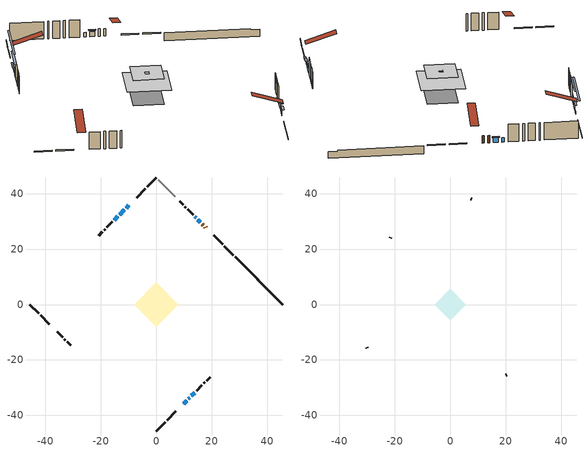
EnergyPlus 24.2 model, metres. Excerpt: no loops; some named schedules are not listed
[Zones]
conditioned space
 floor adiabatic (AdiabaticFloorConstruction): -7.99,0 0,7.99 7.99,0 0,-7.99 z2.9
 floor foundation (Slab1 construction): -5.65,0 0,5.65 5.65,0 0,-5.65 z-1.77
 wall outside (RimJoist1 construction): 0,-45.66 3.22,-42.43 / -45.66,0 -42.43,-3.22 / 0,45.66 -3.22,42.43 / 27.8,17.86 24.58,21.08 z0.46:0.76
 wall outside (RimJoist2 construction): 3.88,-41.78 7.11,-38.55 / -41.78,-3.88 -38.55,-7.11 / -3.88,41.78 -7.11,38.55 / 23.92,21.74 20.7,24.96 z0.46:0.76
 wall outside (AdiabaticWallConstruction 1): 17.92,27.74 17.63,28.02 / 16.98,28.68 16.62,29.04 z0.46:2.49
 wall outside (AdiabaticWallConstruction): 15.97,29.69 15.07,30.59 z0.46:1.83; -9.88,35.78 -10.85,34.81 z0.46:1.02; -11.51,34.15 -13.23,32.43 / 14.41,31.25 13.97,31.69 z0.46:1.68; 9.88,-35.78 10.96,-34.7 / 12.67,-32.99 13.89,-31.77 z0.46:1.88; 11.62,-34.04 12.01,-33.65 z0.46:2.19; -13.89,31.77 -15.18,30.48 z0.46:2.54
 wall outside (Wall1 construction): 14.55,-31.11 16.5,-29.16 / -35.78,-9.88 -33.82,-11.84 / -15.84,29.82 -17.79,27.87 / 13.31,32.35 11.36,34.3 z0.46:5.34
 wall outside (Wall2 construction): 17.16,-28.5 17.52,-28.14 / -33.17,-12.49 -32.81,-12.85 / -18.45,27.21 -18.81,26.85 / 10.7,34.96 10.34,35.32 z0.46:5.34
 wall outside (Wall3 construction): 18.17,-27.49 19.46,-26.2 / -32.15,-13.51 -30.86,-14.8 / -19.47,26.19 -20.75,24.9 / 9.68,35.98 8.39,37.26 z0.46:5.34
 wall foundation (FoundationWall1 construction): 28.46,17.2,-1.77 28.46,17.2,0.46 43.94,1.72,0.46 43.94,1.72,0.15 45.66,0,0.15 45.66,0,-1.77
 wall adiabatic (Wall5 construction): 6.82,38.84 0.66,45 z0.46:5.34
 window (WindowConstruction): 15.97,29.69 15.07,30.59 z0.46:1.83
 window (WindowConstruction 7): -9.88,35.78 -10.85,34.81 z0.46:1.02
 window (WindowConstruction 1): -11.51,34.15 -13.23,32.43 z0.46:1.68
 window (WindowConstruction 2): 9.88,-35.78 10.96,-34.7 z0.46:1.88
 window (WindowConstruction 5): 11.62,-34.04 12.01,-33.65 z0.46:2.19
 window (WindowConstruction 6): 14.41,31.25 13.97,31.69 z0.46:1.68
 window (WindowConstruction 3): -13.89,31.77 -15.18,30.48 z0.46:2.54
 window (WindowConstruction 4): 12.67,-32.99 13.89,-31.77 z0.46:1.88
 door (Door): 17.92,27.74 17.64,28.02 z0.46:2.49
 door (Door 1): 16.98,28.68 16.62,29.04 z0.46:2.49
 ceiling adiabatic (AdiabaticFloorConstruction): 0,-7.99 7.99,0 0,7.99 -7.99,0 z2.9
attic - vented
 floor to conditioned space (Floor1 construction Reversed): -0.74,0 0,0.74 0.74,0 0,-0.74 z5.34
 floor to conditioned space (Floor2 construction Reversed): -5.65,0 0,5.65 5.65,0 0,-5.65 z5.34
 wall outside (Wall4 construction): 20.12,-25.54 20.38,-25.27 / -30.21,-15.45 -29.94,-15.72 / -21.41,24.25 -21.68,23.98 / 7.74,37.92 7.47,38.19 z0.46:5.34
 roof outside (Roof1 construction): 9.22,-36.43,5.34 3.68,-30.89,7.95 2.21,-32.35,7.95 7.76,-37.9,5.34; -36.43,-9.22,5.34 -30.89,-3.68,7.95 -32.35,-2.21,7.95 -37.9,-7.76,5.34; -9.22,36.43,5.34 -3.68,30.89,7.95 -2.21,32.35,7.95 -7.76,37.9,5.34; 18.58,27.08,5.34 13.03,21.53,7.95 14.49,20.07,7.95 20.04,25.62,5.34
shading: 14.86,30.8 16.18,29.48 16.61,29.91 15.29,31.23 z2.13; -15.16,30.5 -5.57,40.09 -5.89,40.42 -15.49,30.82 z7.12; -13.44,32.22 -11.3,34.36 -11.62,34.69 -13.77,32.54 z1.98; 11.17,-34.49 9.67,-35.99 10.1,-36.42 11.6,-34.92 z2.18; 12.44,-33.22 11.19,-34.47 11.62,-34.9 12.87,-33.65 z2.8; -17.34,28.32 -11.73,33.93 -12.06,34.25 -17.67,28.65 z5.59; 14.1,-31.56 12.46,-33.2 12.56,-33.31 14.21,-31.66 z2.18
[Building]
Building 1: Terrain=Suburbs
[Site:Location]
Montreal Mirabel Intl AP_QC: Latitude {deg}=45.68; Longitude {deg}=-74.03; Time Zone {hr}=-5; Elevation {m}=82; Keep Site Location Information=Yes
[Site:GroundTemperature:Shallow]
0.642858, -1.75623, -1.94836, -0.80987, 3.76054, 8.30966, 12.2535, 14.7518, 14.9641, 12.9321, 9.08883, 4.67926
[Site:WaterMainsTemperature]
Calculation Method=Schedule; Temperature Schedule=mains temperature schedule
[Material] Roughness=Rough; Thermal Absorptance=0.9
Name | Thickness {m} | Conductivity {W/m-K} | Density {kg/m3} | Specific Heat {J/kg-K} | Solar Absorptance | Visible Absorptance
asphalt or fiberglass shingles | 0.00635 | 0.162714 | 1121.4 | 1465.45 | 0.4 | 0.4
ceiling loosefill ins | 0.169333 | 0.0480833 | 16.02 | 1046.75 | 0.7 | 0.7
ceiling stud and cavity | 0.1397 | 0.199841 | 65.682 | 1177.47 | 0.7 | 0.7
ceiling stud and cavity 1 | 0.1397 | 0.138944 | 65.682 | 1177.47 | 0.7 | 0.7
concrete 4.0 in. | 0.1016 | 1.803125 | 2242.8 | 837.4 | 0.7 | 0.7
concrete 8.0 in. | 0.2032 | 1.803125 | 2242.8 | 837.4 | 0.7 | 0.7
door material | 0.04445 | 0.0451087 | 512.64 | 1214.23 | 0.7 | 0.7
exterior vertical ins | 0.0454343 | 0.029427 | 32.04 | 1214.23 | 0.7 | 0.7
floor covering | 0.0127 | 0.0433444 | 54.468 | 1339.84 | 0.6 | 0.6
floor rigid ins; wall rigid ins 2 | 0.512978 | 0.029427 | 32.04 | 1214.23 | 0.7 | 0.7
floor stud and cavity | 0.1397 | 1.75129 | 37.0049 | 1207.88 | 0.7 | 0.7
furniture material conditioned space 1 | 0.1524 | 0.115458 | 640.8 | 1214.23 | 0.6 | 0.6
gypsum board | 0.0127 | 0.160291 | 801 | 837.4 | 0.6 | 0.6
gypsum board 1 | 0.0127 | 0.160291 | 801 | 837.4 | 0.7 | 0.7
osb sheathing 0.5 in. | 0.0127 | 0.115458 | 512.64 | 1214.23 | 0.7 | 0.7
osb sheathing 0.75 in. | 0.01905 | 0.115458 | 512.64 | 1214.23 | 0.7 | 0.7
osb sheathing 2.0 in. | 0.0508 | 0.115458 | 512.64 | 1214.23 | 0.7 | 0.7
rim joist rigid ins; wall rigid ins | 0.051816 | 0.029427 | 32.04 | 1214.23 | 0.7 | 0.7
rim joist stud and cavity | 0.0508 | 0.0452492 | 125.044 | 1163.47 | 0.6 | 0.6
rim joist stud and cavity 1 | 0.0508 | 0.0387988 | 125.044 | 1163.47 | 0.6 | 0.6
wall rigid ins 1 | 0.051816 | 0.029427 | 32.04 | 1214.23 | 0.4 | 0.4
wall stud and cavity | 0.1397 | 0.21045 | 139.0536 | 1170.24 | 0.7 | 0.7
wall stud and cavity 1 | 0.1397 | 0.259282 | 139.0536 | 1170.24 | 0.7 | 0.7
wall stud and cavity 2 | 0.1397 | 0.224759 | 139.0536 | 1170.24 | 0.7 | 0.7
wall stud and cavity 3 | 0.0889 | 6.1454 | 50.32683 | 1063.81 | 0.6 | 0.6
wall stud and cavity 4 | 0.1397 | 0.16897 | 139.0536 | 1170.24 | 0.7 | 0.7
wall stud and cavity 5 | 0.0889 | 0.380278 | 52.3479 | 1209.89 | 0.7 | 0.7
wall stud and cavity 6 | 0.0889 | 0.391764 | 83.0341 | 1211.67 | 0.7 | 0.7
wood siding | 0.0254 | 0.102417 | 544.68 | 1172.36 | 0.4 | 0.4
wood siding 1 | 0.00254 | 0.102417 | 544.68 | 1172.36 | 0.4 | 0.4
wood siding 2; wood siding 3; wood siding 4 | 0.0254 | 0.102417 | 544.68 | 1172.36 | 0.7 | 0.7
[WindowMaterial:SimpleGlazingSystem]
Name | U-Factor {W/m2-K} | Solar Heat Gain Coefficient
WindowMaterial | 1.7193 | 0.41
WindowMaterial 1 | 1.82491 | 0.37
WindowMaterial 2 | 1.808443 | 0.38
WindowMaterial 3 | 1.79368 | 0.39
WindowMaterial 4 | 1.677849 | 0.42
WindowMaterial 5 | 1.69375 | 0.41
WindowMaterial 6 | 1.70681 | 0.41
WindowMaterial 7 | 1.953232 | 0.33
[Construction]
AdiabaticFloorConstruction: floor stud and cavity, floor rigid ins, osb sheathing 0.75 in., floor covering
AdiabaticWallConstruction: wood siding 3, wall rigid ins 2, wall stud and cavity 5, gypsum board
AdiabaticWallConstruction 1: wood siding 4, wall rigid ins 2, wall stud and cavity 5, gypsum board
Door; Door 1: door material
Floor1 construction Reversed: gypsum board, ceiling stud and cavity, ceiling loosefill ins
Floor2 construction Reversed: gypsum board, ceiling stud and cavity 1, ceiling loosefill ins
FoundationWall1 construction: concrete 8.0 in., gypsum board 1
furniture construction conditioned space 1: furniture material conditioned space 1
PartitionWallConstruction: gypsum board, wall stud and cavity 6, gypsum board
RimJoist1 construction: wood siding 2, osb sheathing 2.0 in., rim joist stud and cavity
RimJoist2 construction: wood siding 2, rim joist rigid ins, osb sheathing 2.0 in., rim joist stud and cavity 1
Roof1 construction: asphalt or fiberglass shingles
Slab1 construction: concrete 4.0 in.
Wall1 construction: wood siding, wall rigid ins, osb sheathing 0.5 in., wall stud and cavity, gypsum board
Wall2 construction: wood siding, wall rigid ins, osb sheathing 0.5 in., wall stud and cavity 1, gypsum board
Wall3 construction: wood siding, wall rigid ins, osb sheathing 0.5 in., wall stud and cavity 2, gypsum board
Wall4 construction: wood siding 1, wall stud and cavity 3
Wall5 construction: wall rigid ins 1, osb sheathing 0.5 in., wall stud and cavity 4, gypsum board
WindowConstruction: WindowMaterial
WindowConstruction 1: WindowMaterial 1
WindowConstruction 2: WindowMaterial 2
WindowConstruction 3: WindowMaterial 3
WindowConstruction 4: WindowMaterial 4
WindowConstruction 5: WindowMaterial 5
WindowConstruction 6: WindowMaterial 6
WindowConstruction 7: WindowMaterial 7
[Zone] Multiplier=1; Part of Total Floor Area=Yes
Name | Volume {m3}
attic - vented | 27.5687
conditioned space | 473.2
[Space]
Name | Zone | Volume {m3}
attic - vented 1 | attic - vented | 27.5687
conditioned space 1 | conditioned space | 473.2
[ZoneInfiltration:EffectiveLeakageArea]
infil attic - vented 1: Zone or Space=attic - vented 1; Schedule=Always On Discrete; Effective Air Leakage Area {cm2}=2996.31; Stack Coefficient=0.000521032; Wind Coefficient=1.54224e-05
[ZoneMixing]
whole house fan mix: Zone or Space=attic - vented; Schedule=Always On Continuous; Design Flow Rate Calculation Method=Flow/Zone; Design Flow Rate {m3/s}=0; Source Zone or Space=conditioned space
[SurfaceProperty:ExposedFoundationPerimeter]
Slab1: Exposed Perimeter Calculation Method=TotalExposedPerimeter; Total Exposed Perimeter {m}=24.323
[InternalMass] Zone or ZoneList=conditioned space; Space or SpaceList=conditioned space 1
Name | Construction | Surface Area {m2}
furniture mass conditioned space 1 | furniture construction conditioned space 1 | 76.6119
partition wall mass | PartitionWallConstruction | 191.53
[Lights]
interior lighting: Zone or ZoneList or Space or SpaceList=conditioned space 1; Schedule=interior lighting schedule; Design Level Calculation Method=LightingLevel; Lighting Level {W}=343.2; Return Air Fraction=0; Fraction Radiant=0.6; Fraction Visible=0.2; Fraction Replaceable=1
[People]
occupants: Zone or ZoneList or Space or SpaceList=conditioned space 1; Number of People Schedule=occupants schedule; Number of People Calculation Method=People; Number of People=3; Fraction Radiant=0.314171; Sensible Heat Fraction=0.56303; Activity Level Schedule=occupants activity schedule; Carbon Dioxide Generation Rate {m3/s-W}=0; Enable ASHRAE 55 Comfort Warnings=No; Mean Radiant Temperature Calculation Type=EnclosureAveraged
[ElectricEquipment] Zone or ZoneList or Space or SpaceList=conditioned space 1; Design Level Calculation Method=EquipmentLevel
Name | Schedule | Design Level {W} | Fraction Latent | Fraction Radiant | Fraction Lost
clothes dryer | clothes dryer schedule | 140.772 | 0.015 | 0.081 | 0.85
clothes washer | clothes washer schedule | 32.1985 | 0.03 | 0.162 | 0.7
cooking range | cooking range schedule | 208.969 | 0.08 | 0.432 | 0.2
dishwasher | dishwasher schedule | 66.8632 | 0.3 | 0.18 | 0.4
fridge | fridge schedule | 72.9452 | 0 | 0.6 | 0
mech vent bath fan 0 | mech vent bath fan 0 schedule | 50.2 | 0 | 0 | 1
mech vent bath fan 1 | mech vent bath fan 1 schedule | 50.2 | 0 | 0 | 1
mech vent house fan | mech vent house fan schedule | 0 | 0 | 0 | 1
mech vent house fan cfis | mech vent house fan cfis schedule | 0 | 0 | 0 | 0
mech vent range fan 0 | mech vent range fan 0 schedule | 57 | 0 | 0 | 1
misc plug loads | misc plug loads schedule | 494.7 | 0.045 | 0.513 | 0.1
whole house fan | Always On Discrete | 0 | 0 | 0 | 1
[OtherEquipment] Zone or ZoneList or Space or SpaceList=conditioned space 1; Design Level Calculation Method=EquipmentLevel
Name | Fuel Type | Schedule | Design Level {W} | Fraction Latent | Fraction Radiant | Fraction Lost
clothes dryer 1 | Electricity | clothes dryer schedule | 0 | 0.015 | 0.081 | 0.85
cooking range 1 | Electricity | cooking range schedule | 0 | 0.08 | 0.432 | 0.2
general water use latent | None | general water use schedule | 59.3978 | 1 | 0 | 0
general water use sensible | None | general water use schedule | -58.539 | 0 | 0.6 | 0
mech vent house fan latent load | None | Always On Discrete | 0 | 1 | 0 | 0
mech vent house fan sensible load | None | Always On Discrete | 0 | 0 | 0 | 0
water heater energy adjustment1 | Electricity | Always On Discrete | 0.01 | 0 | 0 | 1
[ZoneInfiltration:DesignFlowRate] Zone or ZoneList or Space or SpaceList=conditioned space 1; Schedule=Always On Discrete; Design Flow Rate Calculation Method=Flow/Zone; Design Flow Rate {m3/s}=0
infil flow; natural vent flow; whole house fan flow
[Foundation:Kiva]
Foundation Kiva 1: Initial Indoor Air Temperature {C}=18; Wall Height Above Grade {m}=0.460004; Wall Depth Below Slab {m}=0.2032; Custom Block Material Name 1=exterior vertical ins; Custom Block Depth 1 {m}=2.23001; Custom Block X Position 1 {m}=0.2159; Custom Block Z Position 1 {m}=0
[Foundation:Kiva:Settings]
Soil Conductivity {W/m-K}=0.849921; Soil Density {kg/m3}=1842.3; Soil Specific Heat {J/kg-K}=418.7; Ground Solar Absorptivity=0.9; Ground Thermal Absorptivity=0.9; Ground Surface Roughness {m}=0.03; Far-Field Width {m}=40; Deep-Ground Boundary Condition=ZeroFlux; Deep-Ground Depth {m}=40; Minimum Cell Dimension {m}=0.2; Maximum Cell Growth Coefficient=3; Simulation Timestep=Timestep
[Exterior:Lights]
exterior lighting: Schedule=exterior lighting schedule; Design Level {W}=75.6
[Schedule:Constant]
Name | Hourly Value
Always On Continuous; mech vent house fan schedule; mech vent house fan cfis schedule; Always On Discrete | 1
occupants activity schedule | 117.228
fridge schedule | 0
[Schedule:Week:Daily]
interior lighting schedule Week Rule - Jan1-Jan27: interior lighting schedule day, interior lighting schedule day, interior lighting schedule day, interior lighting schedule day, interior lighting schedule day, interior lighting schedule day, interior lighting schedule day, interior lighting schedule default day, interior lighting schedule default day, interior lighting schedule default day, interior lighting schedule default day, interior lighting schedule default day
interior lighting schedule Week Rule - Jan28-Feb3: interior lighting schedule day, interior lighting schedule day, interior lighting schedule day, interior lighting schedule day, interior lighting schedule day 1, interior lighting schedule day 1, interior lighting schedule day 1, interior lighting schedule default day, interior lighting schedule default day, interior lighting schedule default day, interior lighting schedule default day, interior lighting schedule default day
interior lighting schedule Week Rule - Feb4-Feb24: interior lighting schedule day 1, interior lighting schedule day 1, interior lighting schedule day 1, interior lighting schedule day 1, interior lighting schedule day 1, interior lighting schedule day 1, interior lighting schedule day 1, interior lighting schedule default day, interior lighting schedule default day, interior lighting schedule default day, interior lighting schedule default day, interior lighting schedule default day
interior lighting schedule Week Rule - Feb25-Mar3: interior lighting schedule day 1, interior lighting schedule day 1, interior lighting schedule day 1, interior lighting schedule day 1, interior lighting schedule day 2, interior lighting schedule day 2, interior lighting schedule day 2, interior lighting schedule default day, interior lighting schedule default day, interior lighting schedule default day, interior lighting schedule default day, interior lighting schedule default day
interior lighting schedule Week Rule - Mar4-Mar31: interior lighting schedule day 2, interior lighting schedule day 2, interior lighting schedule day 2, interior lighting schedule day 2, interior lighting schedule day 2, interior lighting schedule day 2, interior lighting schedule day 2, interior lighting schedule default day, interior lighting schedule default day, interior lighting schedule default day, interior lighting schedule default day, interior lighting schedule default day
interior lighting schedule Week Rule - Apr1-Apr28: interior lighting schedule day 3, interior lighting schedule day 3, interior lighting schedule day 3, interior lighting schedule day 3, interior lighting schedule day 3, interior lighting schedule day 3, interior lighting schedule day 3, interior lighting schedule default day, interior lighting schedule default day, interior lighting schedule default day, interior lighting schedule default day, interior lighting schedule default day
interior lighting schedule Week Rule - Apr29-May5: interior lighting schedule day 3, interior lighting schedule day 3, interior lighting schedule day 4, interior lighting schedule day 4, interior lighting schedule day 4, interior lighting schedule day 4, interior lighting schedule day 4, interior lighting schedule default day, interior lighting schedule default day, interior lighting schedule default day, interior lighting schedule default day, interior lighting schedule default day
interior lighting schedule Week Rule - May6-May26: interior lighting schedule day 4, interior lighting schedule day 4, interior lighting schedule day 4, interior lighting schedule day 4, interior lighting schedule day 4, interior lighting schedule day 4, interior lighting schedule day 4, interior lighting schedule default day, interior lighting schedule default day, interior lighting schedule default day, interior lighting schedule default day, interior lighting schedule default day
interior lighting schedule Week Rule - May27-Jun2: interior lighting schedule day 4, interior lighting schedule day 4, interior lighting schedule day 4, interior lighting schedule day 4, interior lighting schedule day 4, interior lighting schedule day 5, interior lighting schedule day 5, interior lighting schedule default day, interior lighting schedule default day, interior lighting schedule default day, interior lighting schedule default day, interior lighting schedule default day
interior lighting schedule Week Rule - Jun3-Jun30: interior lighting schedule day 5, interior lighting schedule day 5, interior lighting schedule day 5, interior lighting schedule day 5, interior lighting schedule day 5, interior lighting schedule day 5, interior lighting schedule day 5, interior lighting schedule default day, interior lighting schedule default day, interior lighting schedule default day, interior lighting schedule default day, interior lighting schedule default day
interior lighting schedule Week Rule - Jul1-Jul28: interior lighting schedule day 6, interior lighting schedule day 6, interior lighting schedule day 6, interior lighting schedule day 6, interior lighting schedule day 6, interior lighting schedule day 6, interior lighting schedule day 6, interior lighting schedule default day, interior lighting schedule default day, interior lighting schedule default day, interior lighting schedule default day, interior lighting schedule default day
interior lighting schedule Week Rule - Jul29-Aug4: interior lighting schedule day 6, interior lighting schedule day 6, interior lighting schedule day 6, interior lighting schedule day 7, interior lighting schedule day 7, interior lighting schedule day 7, interior lighting schedule day 7, interior lighting schedule default day, interior lighting schedule default day, interior lighting schedule default day, interior lighting schedule default day, interior lighting schedule default day
interior lighting schedule Week Rule - Aug5-Aug25: interior lighting schedule day 7, interior lighting schedule day 7, interior lighting schedule day 7, interior lighting schedule day 7, interior lighting schedule day 7, interior lighting schedule day 7, interior lighting schedule day 7, interior lighting schedule default day, interior lighting schedule default day, interior lighting schedule default day, interior lighting schedule default day, interior lighting schedule default day
interior lighting schedule Week Rule - Aug26-Sep1: interior lighting schedule day 7, interior lighting schedule day 7, interior lighting schedule day 7, interior lighting schedule day 7, interior lighting schedule day 7, interior lighting schedule day 7, interior lighting schedule day 8, interior lighting schedule default day, interior lighting schedule default day, interior lighting schedule default day, interior lighting schedule default day, interior lighting schedule default day
interior lighting schedule Week Rule - Sep2-Sep29: interior lighting schedule day 8, interior lighting schedule day 8, interior lighting schedule day 8, interior lighting schedule day 8, interior lighting schedule day 8, interior lighting schedule day 8, interior lighting schedule day 8, interior lighting schedule default day, interior lighting schedule default day, interior lighting schedule default day, interior lighting schedule default day, interior lighting schedule default day
interior lighting schedule Week Rule - Sep30-Oct6: interior lighting schedule day 8, interior lighting schedule day 9, interior lighting schedule day 9, interior lighting schedule day 9, interior lighting schedule day 9, interior lighting schedule day 9, interior lighting schedule day 9, interior lighting schedule default day, interior lighting schedule default day, interior lighting schedule default day, interior lighting schedule default day, interior lighting schedule default day
interior lighting schedule Week Rule - Oct7-Oct27: interior lighting schedule day 9, interior lighting schedule day 9, interior lighting schedule day 9, interior lighting schedule day 9, interior lighting schedule day 9, interior lighting schedule day 9, interior lighting schedule day 9, interior lighting schedule default day, interior lighting schedule default day, interior lighting schedule default day, interior lighting schedule default day, interior lighting schedule default day
interior lighting schedule Week Rule - Oct28-Nov3: interior lighting schedule day 9, interior lighting schedule day 9, interior lighting schedule day 9, interior lighting schedule day 9, interior lighting schedule day 10, interior lighting schedule day 10, interior lighting schedule day 10, interior lighting schedule default day, interior lighting schedule default day, interior lighting schedule default day, interior lighting schedule default day, interior lighting schedule default day
interior lighting schedule Week Rule - Nov4-Nov24: interior lighting schedule day 10, interior lighting schedule day 10, interior lighting schedule day 10, interior lighting schedule day 10, interior lighting schedule day 10, interior lighting schedule day 10, interior lighting schedule day 10, interior lighting schedule default day, interior lighting schedule default day, interior lighting schedule default day, interior lighting schedule default day, interior lighting schedule default day
interior lighting schedule Week Rule - Nov25-Dec1: interior lighting schedule day 10, interior lighting schedule day 10, interior lighting schedule day 10, interior lighting schedule day 10, interior lighting schedule day 10, interior lighting schedule day 10, interior lighting schedule day 11, interior lighting schedule default day, interior lighting schedule default day, interior lighting schedule default day, interior lighting schedule default day, interior lighting schedule default day
interior lighting schedule Week Rule - Dec2-Dec31: interior lighting schedule day 11, interior lighting schedule day 11, interior lighting schedule day 11, interior lighting schedule day 11, interior lighting schedule day 11, interior lighting schedule day 11, interior lighting schedule day 11, interior lighting schedule default day, interior lighting schedule default day, interior lighting schedule default day, interior lighting schedule default day, interior lighting schedule default day
occupants schedule Week Rule - Jan1-Dec31: occupants schedule day, occupants schedule day, occupants schedule day, occupants schedule day, occupants schedule day, occupants schedule day, occupants schedule day, occupants schedule default day, occupants schedule default day, occupants schedule default day, occupants schedule default day, occupants schedule default day
clothes dryer schedule Week Rule - Jan1-Dec31: clothes dryer schedule day, clothes dryer schedule day, clothes dryer schedule day, clothes dryer schedule day, clothes dryer schedule day, clothes dryer schedule day, clothes dryer schedule day, clothes dryer schedule default day, clothes dryer schedule default day, clothes dryer schedule default day, clothes dryer schedule default day, clothes dryer schedule default day
clothes washer schedule Week Rule - Jan1-Dec31: clothes washer schedule day, clothes washer schedule day, clothes washer schedule day, clothes washer schedule day, clothes washer schedule day, clothes washer schedule day, clothes washer schedule day, clothes washer schedule default day, clothes washer schedule default day, clothes washer schedule default day, clothes washer schedule default day, clothes washer schedule default day
cooking range schedule Week Rule - Jan1-Dec31: cooking range schedule day, cooking range schedule day, cooking range schedule day, cooking range schedule day, cooking range schedule day, cooking range schedule day, cooking range schedule day, cooking range schedule default day, cooking range schedule default day, cooking range schedule default day, cooking range schedule default day, cooking range schedule default day
dishwasher schedule Week Rule - Jan1-Dec31: dishwasher schedule day, dishwasher schedule day, dishwasher schedule day, dishwasher schedule day, dishwasher schedule day, dishwasher schedule day, dishwasher schedule day, dishwasher schedule default day, dishwasher schedule default day, dishwasher schedule default day, dishwasher schedule default day, dishwasher schedule default day
mech vent bath fan 0 schedule Week Rule - Jan1-Dec31: mech vent bath fan 0 schedule day, mech vent bath fan 0 schedule day, mech vent bath fan 0 schedule day, mech vent bath fan 0 schedule day, mech vent bath fan 0 schedule day, mech vent bath fan 0 schedule day, mech vent bath fan 0 schedule day, mech vent bath fan 0 schedule default day, mech vent bath fan 0 schedule default day, mech vent bath fan 0 schedule default day, mech vent bath fan 0 schedule default day, mech vent bath fan 0 schedule default day
mech vent bath fan 1 schedule Week Rule - Jan1-Dec31: mech vent bath fan 1 schedule day, mech vent bath fan 1 schedule day, mech vent bath fan 1 schedule day, mech vent bath fan 1 schedule day, mech vent bath fan 1 schedule day, mech vent bath fan 1 schedule day, mech vent bath fan 1 schedule day, mech vent bath fan 1 schedule default day, mech vent bath fan 1 schedule default day, mech vent bath fan 1 schedule default day, mech vent bath fan 1 schedule default day, mech vent bath fan 1 schedule default day
mech vent range fan 0 schedule Week Rule - Jan1-Dec31: mech vent range fan 0 schedule day, mech vent range fan 0 schedule day, mech vent range fan 0 schedule day, mech vent range fan 0 schedule day, mech vent range fan 0 schedule day, mech vent range fan 0 schedule day, mech vent range fan 0 schedule day, mech vent range fan 0 schedule default day, mech vent range fan 0 schedule default day, mech vent range fan 0 schedule default day, mech vent range fan 0 schedule default day, mech vent range fan 0 schedule default day
misc plug loads schedule Week Rule - Jan1-Dec31: misc plug loads schedule day, misc plug loads schedule day, misc plug loads schedule day, misc plug loads schedule day, misc plug loads schedule day, misc plug loads schedule day, misc plug loads schedule day, misc plug loads schedule default day, misc plug loads schedule default day, misc plug loads schedule default day, misc plug loads schedule default day, misc plug loads schedule default day
general water use schedule Week Rule - Jan1-Dec31: general water use schedule day, general water use schedule day, general water use schedule day, general water use schedule day, general water use schedule day, general water use schedule day, general water use schedule day, general water use schedule default day, general water use schedule default day, general water use schedule default day, general water use schedule default day, general water use schedule default day
exterior lighting schedule Week Rule - Jan1-Jan27: exterior lighting schedule day, exterior lighting schedule day, exterior lighting schedule day, exterior lighting schedule day, exterior lighting schedule day, exterior lighting schedule day, exterior lighting schedule day, exterior lighting schedule default day, exterior lighting schedule default day, exterior lighting schedule default day, exterior lighting schedule default day, exterior lighting schedule default day
exterior lighting schedule Week Rule - Jan28-Feb3: exterior lighting schedule day, exterior lighting schedule day, exterior lighting schedule day, exterior lighting schedule day, exterior lighting schedule day 1, exterior lighting schedule day 1, exterior lighting schedule day 1, exterior lighting schedule default day, exterior lighting schedule default day, exterior lighting schedule default day, exterior lighting schedule default day, exterior lighting schedule default day
exterior lighting schedule Week Rule - Feb4-Feb24: exterior lighting schedule day 1, exterior lighting schedule day 1, exterior lighting schedule day 1, exterior lighting schedule day 1, exterior lighting schedule day 1, exterior lighting schedule day 1, exterior lighting schedule day 1, exterior lighting schedule default day, exterior lighting schedule default day, exterior lighting schedule default day, exterior lighting schedule default day, exterior lighting schedule default day
exterior lighting schedule Week Rule - Feb25-Mar3: exterior lighting schedule day 1, exterior lighting schedule day 1, exterior lighting schedule day 1, exterior lighting schedule day 1, exterior lighting schedule day 2, exterior lighting schedule day 2, exterior lighting schedule day 2, exterior lighting schedule default day, exterior lighting schedule default day, exterior lighting schedule default day, exterior lighting schedule default day, exterior lighting schedule default day
exterior lighting schedule Week Rule - Mar4-Mar31: exterior lighting schedule day 2, exterior lighting schedule day 2, exterior lighting schedule day 2, exterior lighting schedule day 2, exterior lighting schedule day 2, exterior lighting schedule day 2, exterior lighting schedule day 2, exterior lighting schedule default day, exterior lighting schedule default day, exterior lighting schedule default day, exterior lighting schedule default day, exterior lighting schedule default day
exterior lighting schedule Week Rule - Apr1-Apr28: exterior lighting schedule day 3, exterior lighting schedule day 3, exterior lighting schedule day 3, exterior lighting schedule day 3, exterior lighting schedule day 3, exterior lighting schedule day 3, exterior lighting schedule day 3, exterior lighting schedule default day, exterior lighting schedule default day, exterior lighting schedule default day, exterior lighting schedule default day, exterior lighting schedule default day
exterior lighting schedule Week Rule - Apr29-May5: exterior lighting schedule day 3, exterior lighting schedule day 3, exterior lighting schedule day 4, exterior lighting schedule day 4, exterior lighting schedule day 4, exterior lighting schedule day 4, exterior lighting schedule day 4, exterior lighting schedule default day, exterior lighting schedule default day, exterior lighting schedule default day, exterior lighting schedule default day, exterior lighting schedule default day
exterior lighting schedule Week Rule - May6-May26: exterior lighting schedule day 4, exterior lighting schedule day 4, exterior lighting schedule day 4, exterior lighting schedule day 4, exterior lighting schedule day 4, exterior lighting schedule day 4, exterior lighting schedule day 4, exterior lighting schedule default day, exterior lighting schedule default day, exterior lighting schedule default day, exterior lighting schedule default day, exterior lighting schedule default day
exterior lighting schedule Week Rule - May27-Jun2: exterior lighting schedule day 4, exterior lighting schedule day 4, exterior lighting schedule day 4, exterior lighting schedule day 4, exterior lighting schedule day 4, exterior lighting schedule day 5, exterior lighting schedule day 5, exterior lighting schedule default day, exterior lighting schedule default day, exterior lighting schedule default day, exterior lighting schedule default day, exterior lighting schedule default day
exterior lighting schedule Week Rule - Jun3-Jun30: exterior lighting schedule day 5, exterior lighting schedule day 5, exterior lighting schedule day 5, exterior lighting schedule day 5, exterior lighting schedule day 5, exterior lighting schedule day 5, exterior lighting schedule day 5, exterior lighting schedule default day, exterior lighting schedule default day, exterior lighting schedule default day, exterior lighting schedule default day, exterior lighting schedule default day
exterior lighting schedule Week Rule - Jul1-Jul28: exterior lighting schedule day 6, exterior lighting schedule day 6, exterior lighting schedule day 6, exterior lighting schedule day 6, exterior lighting schedule day 6, exterior lighting schedule day 6, exterior lighting schedule day 6, exterior lighting schedule default day, exterior lighting schedule default day, exterior lighting schedule default day, exterior lighting schedule default day, exterior lighting schedule default day
exterior lighting schedule Week Rule - Jul29-Aug4: exterior lighting schedule day 6, exterior lighting schedule day 6, exterior lighting schedule day 6, exterior lighting schedule day 7, exterior lighting schedule day 7, exterior lighting schedule day 7, exterior lighting schedule day 7, exterior lighting schedule default day, exterior lighting schedule default day, exterior lighting schedule default day, exterior lighting schedule default day, exterior lighting schedule default day
exterior lighting schedule Week Rule - Aug5-Aug25: exterior lighting schedule day 7, exterior lighting schedule day 7, exterior lighting schedule day 7, exterior lighting schedule day 7, exterior lighting schedule day 7, exterior lighting schedule day 7, exterior lighting schedule day 7, exterior lighting schedule default day, exterior lighting schedule default day, exterior lighting schedule default day, exterior lighting schedule default day, exterior lighting schedule default day
exterior lighting schedule Week Rule - Aug26-Sep1: exterior lighting schedule day 7, exterior lighting schedule day 7, exterior lighting schedule day 7, exterior lighting schedule day 7, exterior lighting schedule day 7, exterior lighting schedule day 7, exterior lighting schedule day 8, exterior lighting schedule default day, exterior lighting schedule default day, exterior lighting schedule default day, exterior lighting schedule default day, exterior lighting schedule default day
exterior lighting schedule Week Rule - Sep2-Sep29: exterior lighting schedule day 8, exterior lighting schedule day 8, exterior lighting schedule day 8, exterior lighting schedule day 8, exterior lighting schedule day 8, exterior lighting schedule day 8, exterior lighting schedule day 8, exterior lighting schedule default day, exterior lighting schedule default day, exterior lighting schedule default day, exterior lighting schedule default day, exterior lighting schedule default day
exterior lighting schedule Week Rule - Sep30-Oct6: exterior lighting schedule day 8, exterior lighting schedule day 9, exterior lighting schedule day 9, exterior lighting schedule day 9, exterior lighting schedule day 9, exterior lighting schedule day 9, exterior lighting schedule day 9, exterior lighting schedule default day, exterior lighting schedule default day, exterior lighting schedule default day, exterior lighting schedule default day, exterior lighting schedule default day
exterior lighting schedule Week Rule - Oct7-Oct27: exterior lighting schedule day 9, exterior lighting schedule day 9, exterior lighting schedule day 9, exterior lighting schedule day 9, exterior lighting schedule day 9, exterior lighting schedule day 9, exterior lighting schedule day 9, exterior lighting schedule default day, exterior lighting schedule default day, exterior lighting schedule default day, exterior lighting schedule default day, exterior lighting schedule default day
[Schedule:Year]
interior lighting schedule: interior lighting schedule Week Rule - Jan1-Jan27, 1, 1, 1, 27, interior lighting schedule Week Rule - Jan28-Feb3, 1, 28, 2, 3, interior lighting schedule Week Rule - Feb4-Feb24, 2, 4, 2, 24, interior lighting schedule Week Rule - Feb25-Mar3, 2, 25, 3, 3, interior lighting schedule Week Rule - Mar4-Mar31, 3, 4, 3, 31, interior lighting schedule Week Rule - Apr1-Apr28, 4, 1, 4, 28, interior lighting schedule Week Rule - Apr29-May5, 4, 29, 5, 5, interior lighting schedule Week Rule - May6-May26, 5, 6, 5, 26, interior lighting schedule Week Rule - May27-Jun2, 5, 27, 6, 2, interior lighting schedule Week Rule - Jun3-Jun30, 6, 3, 6, 30, interior lighting schedule Week Rule - Jul1-Jul28, 7, 1, 7, 28, interior lighting schedule Week Rule - Jul29-Aug4, 7, 29, 8, 4, interior lighting schedule Week Rule - Aug5-Aug25, 8, 5, 8, 25, interior lighting schedule Week Rule - Aug26-Sep1, 8, 26, 9, 1, interior lighting schedule Week Rule - Sep2-Sep29, 9, 2, 9, 29, interior lighting schedule Week Rule - Sep30-Oct6, 9, 30, 10, 6, interior lighting schedule Week Rule - Oct7-Oct27, 10, 7, 10, 27, interior lighting schedule Week Rule - Oct28-Nov3, 10, 28, 11, 3, interior lighting schedule Week Rule - Nov4-Nov24, 11, 4, 11, 24, interior lighting schedule Week Rule - Nov25-Dec1, 11, 25, 12, 1, interior lighting schedule Week Rule - Dec2-Dec31, 12, 2, 12, 31
occupants schedule: occupants schedule Week Rule - Jan1-Dec31, 1, 1, 12, 31
clothes dryer schedule: clothes dryer schedule Week Rule - Jan1-Dec31, 1, 1, 12, 31
clothes washer schedule: clothes washer schedule Week Rule - Jan1-Dec31, 1, 1, 12, 31
cooking range schedule: cooking range schedule Week Rule - Jan1-Dec31, 1, 1, 12, 31
dishwasher schedule: dishwasher schedule Week Rule - Jan1-Dec31, 1, 1, 12, 31
mech vent bath fan 0 schedule: mech vent bath fan 0 schedule Week Rule - Jan1-Dec31, 1, 1, 12, 31
mech vent bath fan 1 schedule: mech vent bath fan 1 schedule Week Rule - Jan1-Dec31, 1, 1, 12, 31
mech vent range fan 0 schedule: mech vent range fan 0 schedule Week Rule - Jan1-Dec31, 1, 1, 12, 31
misc plug loads schedule: misc plug loads schedule Week Rule - Jan1-Dec31, 1, 1, 12, 31
general water use schedule: general water use schedule Week Rule - Jan1-Dec31, 1, 1, 12, 31
exterior lighting schedule: exterior lighting schedule Week Rule - Jan1-Jan27, 1, 1, 1, 27, exterior lighting schedule Week Rule - Jan28-Feb3, 1, 28, 2, 3, exterior lighting schedule Week Rule - Feb4-Feb24, 2, 4, 2, 24, exterior lighting schedule Week Rule - Feb25-Mar3, 2, 25, 3, 3, exterior lighting schedule Week Rule - Mar4-Mar31, 3, 4, 3, 31, exterior lighting schedule Week Rule - Apr1-Apr28, 4, 1, 4, 28, exterior lighting schedule Week Rule - Apr29-May5, 4, 29, 5, 5, exterior lighting schedule Week Rule - May6-May26, 5, 6, 5, 26, exterior lighting schedule Week Rule - May27-Jun2, 5, 27, 6, 2, exterior lighting schedule Week Rule - Jun3-Jun30, 6, 3, 6, 30, exterior lighting schedule Week Rule - Jul1-Jul28, 7, 1, 7, 28, exterior lighting schedule Week Rule - Jul29-Aug4, 7, 29, 8, 4, exterior lighting schedule Week Rule - Aug5-Aug25, 8, 5, 8, 25, exterior lighting schedule Week Rule - Aug26-Sep1, 8, 26, 9, 1, exterior lighting schedule Week Rule - Sep2-Sep29, 9, 2, 9, 29, exterior lighting schedule Week Rule - Sep30-Oct6, 9, 30, 10, 6, exterior lighting schedule Week Rule - Oct7-Oct27, 10, 7, 10, 27, exterior lighting schedule Week Rule - Oct28-Nov3, 10, 28, 11, 3, exterior lighting schedule Week Rule - Nov4-Nov24, 11, 4, 11, 24, exterior lighting schedule Week Rule - Nov25-Dec1, 11, 25, 12, 1, exterior lighting schedule Week Rule - Dec2-Dec31, 12, 2, 12, 31
[Schedule:Compact]
mains temperature schedule: Through: 01/01, For: AllDays, Until: 24:00, 5.61444, Through: 01/02, For: AllDays, Until: 24:00, 5.535, Through: 01/03, For: AllDays, Until: 24:00, 5.45667, Through: 01/04, For: AllDays, Until: 24:00, 5.37944, Through: 01/05, For: AllDays, Until: 24:00, 5.30333, Through: 01/06, For: AllDays, Until: 24:00, 5.22889, Through: 01/07, For: AllDays, Until: 24:00, 5.15611, Through: 01/08, For: AllDays, Until: 24:00, 5.08389, Through: 01/09, For: AllDays, Until: 24:00, 5.01333, Through: 01/10, For: AllDays, Until: 24:00, 4.94444, Through: 01/11, For: AllDays, Until: 24:00, 4.87667, Through: 01/12, For: AllDays, Until: 24:00, 4.81056, Through: 01/13, For: AllDays, Until: 24:00, 4.74556, Through: 01/14, For: AllDays, Until: 24:00, 4.68222, Through: 01/15, For: AllDays, Until: 24:00, 4.62056, Through: 01/16, For: AllDays, Until: 24:00, 4.56, Through: 01/17, For: AllDays, Until: 24:00, 4.50111, Through: 01/18, For: AllDays, Until: 24:00, 4.44389, Through: 01/19, For: AllDays, Until: 24:00, 4.38778, Through: 01/20, For: AllDays, Until: 24:00, 4.33389, Through: 01/21, For: AllDays, Until: 24:00, 4.28111, Through: 01/22, For: AllDays, Until: 24:00, 4.23, Through: 01/23, For: AllDays, Until: 24:00, 4.18056, Through: 01/24, For: AllDays, Until: 24:00, 4.13278, Through: 01/25, For: AllDays, Until: 24:00, 4.08667, Through: 01/26, For: AllDays, Until: 24:00, 4.04222, Through: 01/27, For: AllDays, Until: 24:00, 3.99944, Through: 01/28, For: AllDays, Until: 24:00, 3.95833, Through: 01/29, For: AllDays, Until: 24:00, 3.91889, Through: 01/30, For: AllDays, Until: 24:00, 3.88111, Through: 01/31, For: AllDays, Until: 24:00, 3.845, Through: 02/01, For: AllDays, Until: 24:00, 3.81056, Through: 02/02, For: AllDays, Until: 24:00, 3.77778, Through: 02/03, For: AllDays, Until: 24:00, 3.74722, Through: 02/04, For: AllDays, Until: 24:00, 3.71833, Through: 02/05, For: AllDays, Until: 24:00, 3.69056, Through: 02/06, For: AllDays, Until: 24:00, 3.66556, Through: 02/07, For: AllDays, Until: 24:00, 3.64167, Through: 02/08, For: AllDays, Until: 24:00, 3.61944, Through: 02/09, For: AllDays, Until: 24:00, 3.59944, Through: 02/10, For: AllDays, Until: 24:00, 3.58111, Through: 02/11, For: AllDays, Until: 24:00, 3.56444, Through: 02/12, For: AllDays, Until: 24:00, 3.55, Through: 02/13, For: AllDays, Until: 24:00, 3.53667, Through: 02/14, For: AllDays, Until: 24:00, 3.52556, Through: 02/15, For: AllDays, Until: 24:00, 3.51667, Through: 02/16, For: AllDays, Until: 24:00, 3.50889, Through: 02/17, For: AllDays, Until: 24:00, 3.50333, Through: 02/18, For: AllDays, Until: 24:00, 3.49944, Through: 02/19, For: AllDays, Until: 24:00, 3.49778, Through: 02/20, For: AllDays, Until: 24:00, 3.49778, Through: 02/21, For: AllDays, Until: 24:00, 3.49944, Through: 02/22, For: AllDays, Until: 24:00, 3.50278, Through: 02/23, For: AllDays, Until: 24:00, 3.50833, Through: 02/24, For: AllDays, Until: 24:00, 3.515, Through: 02/25, For: AllDays, Until: 24:00, 3.52444, Through: 02/26, For: AllDays, Until: 24:00, 3.535, Through: 02/27, For: AllDays, Until: 24:00, 3.54778, Through: 02/28, For: AllDays, Until: 24:00, 3.56222, Through: 03/01, For: AllDays, Until: 24:00, 3.57833, Through: 03/02, For: AllDays, Until: 24:00, 3.59667, Through: 03/03, For: AllDays, Until: 24:00, 3.61667, Through: 03/04, For: AllDays, Until: 24:00, 3.63833, Through: 03/05, For: AllDays, Until: 24:00, 3.66167, Through: 03/06, For: AllDays, Until: 24:00, 3.68667, Through: 03/07, For: AllDays, Until: 24:00, 3.71389, Through: 03/08, For: AllDays, Until: 24:00, 3.74278, Through: 03/09, For: AllDays, Until: 24:00, 3.77333, Through: 03/10, For: AllDays, Until: 24:00, 3.80556, Through: 03/11, For: AllDays, Until: 24:00, 3.83944, Through: 03/12, For: AllDays, Until: 24:00, 3.87556, Through: 03/13, For: AllDays, Until: 24:00, 3.91278, Through: 03/14, For: AllDays, Until: 24:00, 3.95222, Through: 03/15, For: AllDays, Until: 24:00, 3.99278, Through: 03/16, For: AllDays, Until: 24:00, 4.03556, Through: 03/17, For: AllDays, Until: 24:00, 4.08, Through: 03/18, For: AllDays, Until: 24:00, 4.12556, Through: 03/19, For: AllDays, Until: 24:00, 4.17333, Through: 03/20, For: AllDays, Until: 24:00, 4.22278, Through: 03/21, For: AllDays, Until: 24:00, 4.27333, Through: 03/22, For: AllDays, Until: 24:00, 4.32556, Through: 03/23, For: AllDays, Until: 24:00, 4.38, Through: 03/24, For: AllDays, Until: 24:00, 4.43556, Through: 03/25, For: AllDays, Until: 24:00, 4.49222, Through: 03/26, For: AllDays, Until: 24:00, 4.55111, Through: 03/27, For: AllDays, Until: 24:00, 4.61111, Through: 03/28, For: AllDays, Until: 24:00, 4.67278, Through: 03/29, For: AllDays, Until: 24:00, 4.73611, Through: 03/30, For: AllDays, Until: 24:00, 4.80056, Through: 03/31, For: AllDays, Until: 24:00, 4.86667, Through: 04/01, For: AllDays, Until: 24:00, 4.93444, Through: 04/02, For: AllDays, Until: 24:00, 5.00333, Through: 04/03, For: AllDays, Until: 24:00, 5.07333, Through: 04/04, For: AllDays, Until: 24:00, 5.145, Through: 04/05, For: AllDays, Until: 24:00, 5.21833, Through: 04/06, For: AllDays, Until: 24:00, 5.29222, Through: 04/07, For: AllDays, Until: 24:00, 5.36778, Through: 04/08, For: AllDays, Until: 24:00, 5.445, Through: 04/09, For: AllDays, Until: 24:00, 5.52333, Through: 04/10, For: AllDays, Until: 24:00, 5.60222, Through: 04/11, For: AllDays, Until: 24:00, 5.68278, Through: 04/12, For: AllDays, Until: 24:00, 5.765, Through: 04/13, For: AllDays, Until: 24:00, 5.84778, Through: 04/14, For: AllDays, Until: 24:00, 5.93167, Through: 04/15, For: AllDays, Until: 24:00, 6.01722, Through: 04/16, For: AllDays, Until: 24:00, 6.10333, Through: 04/17, For: AllDays, Until: 24:00, 6.19056, Through: 04/18, For: AllDays, Until: 24:00, 6.27889, Through: 04/19, For: AllDays, Until: 24:00, 6.36833, Through: 04/20, For: AllDays, Until: 24:00, 6.45833, Through: 04/21, For: AllDays, Until: 24:00, 6.55, Through: 04/22, For: AllDays, Until: 24:00, 6.64222, Through: 04/23, For: AllDays, Until: 24:00, 6.735, Through: 04/24, For: AllDays, Until: 24:00, 6.82944, Through: 04/25, For: AllDays, Until: 24:00, 6.92389, Through: 04/26, For: AllDays, Until: 24:00, 7.01944, Through: 04/27, For: AllDays, Until: 24:00, 7.11611, Through: 04/28, For: AllDays, Until: 24:00, 7.21333, Through: 04/29, For: AllDays, Until: 24:00, 7.31111, Through: 04/30, For: AllDays, Until: 24:00, 7.41, Through: 05/01, For: AllDays, Until: 24:00, 7.50944, Through: 05/02, For: AllDays, Until: 24:00, 7.60889, Through: 05/03, For: AllDays, Until: 24:00, 7.71, Through: 05/04, For: AllDays, Until: 24:00, 7.81111, Through: 05/05, For: AllDays, Until: 24:00, 7.91278, Through: 05/06, For: AllDays, Until: 24:00, 8.015, Through: 05/07, For: AllDays, Until: 24:00, 8.11778, Through: 05/08, For: AllDays, Until: 24:00, 8.22056, Through: 05/09, For: AllDays, Until: 24:00, 8.32444, Through: 05/10, For: AllDays, Until: 24:00, 8.42833, Through: 05/11, For: AllDays, Until: 24:00, 8.53278, Through: 05/12, For: AllDays, Until: 24:00, 8.63722, Through: 05/13, For: AllDays, Until: 24:00, 8.74222, Through: 05/14, For: AllDays, Until: 24:00, 8.84778, Through: 05/15, For: AllDays, Until: 24:00, 8.95333, Through: 05/16, For: AllDays, Until: 24:00, 9.05889, Through: 05/17, For: AllDays, Until: 24:00, 9.165, Through: 05/18, For: AllDays, Until: 24:00, 9.27111, Through: 05/19, For: AllDays, Until: 24:00, 9.37722, Through: 05/20, For: AllDays, Until: 24:00, 9.48389, Through: 05/21, For: AllDays, Until: 24:00, 9.59, Through: 05/22, For: AllDays, Until: 24:00, 9.69667, Through: 05/23, For: AllDays, Until: 24:00, 9.80278, Through: 05/24, For: AllDays, Until: 24:00, 9.90944, Through: 05/25, For: AllDays, Until: 24:00, 10.0156, Through: 05/26, For: AllDays, Until: 24:00, 10.1217, Through: 05/27, For: AllDays, Until: 24:00, 10.2278, Through: 05/28, For: AllDays, Until: 24:00, 10.3339, Through: 05/29, For: AllDays, Until: 24:00, 10.4394, Through: 05/30, For: AllDays, Until: 24:00, 10.545, Through: 05/31, For: AllDays, Until: 24:00, 10.65, Through: 06/01, For: AllDays, Until: 24:00, 10.755, Through: 06/02, For: AllDays, Until: 24:00, 10.86, Through: 06/03, For: AllDays, Until: 24:00, 10.9639, Through: 06/04, For: AllDays, Until: 24:00, 11.0678, Through: 06/05, For: AllDays, Until: 24:00, 11.1717, Through: 06/06, For: AllDays, Until: 24:00, 11.2744, Through: 06/07, For: AllDays, Until: 24:00, 11.3772, Through: 06/08, For: AllDays, Until: 24:00, 11.4789, Through: 06/09, For: AllDays, Until: 24:00, 11.5806, Through: 06/10, For: AllDays, Until: 24:00, 11.6817, Through: 06/11, For: AllDays, Until: 24:00, 11.7822, Through: 06/12, For: AllDays, Until: 24:00, 11.8817, Through: 06/13, For: AllDays, Until: 24:00, 11.9811, Through: 06/14, For: AllDays, Until: 24:00, 12.0794, Through: 06/15, For: AllDays, Until: 24:00, 12.1772, Through: 06/16, For: AllDays, Until: 24:00, 12.2739, Through: 06/17, For: AllDays, Until: 24:00, 12.37, Through: 06/18, For: AllDays, Until: 24:00, 12.4656, Through: 06/19, For: AllDays, Until: 24:00, 12.56, Through: 06/20, For: AllDays, Until: 24:00, 12.6539, Through: 06/21, For: AllDays, Until: 24:00, 12.7467, Through: 06/22, For: AllDays, Until: 24:00, 12.8389, Through: 06/23, For: AllDays, Until: 24:00, 12.93, Through: 06/24, For: AllDays, Until: 24:00, 13.02, Through: 06/25, For: AllDays, Until: 24:00, 13.1089, Through: 06/26, For: AllDays, Until: 24:00, 13.1972, Through: 06/27, For: AllDays, Until: 24:00, 13.2839, Through: 06/28, For: AllDays, Until: 24:00, 13.37, Through: 06/29, For: AllDays, Until: 24:00, 13.455, Through: 06/30, For: AllDays, Until: 24:00, 13.5383, Through: 07/01, For: AllDays, Until: 24:00, 13.6211, Through: 07/02, For: AllDays, Until: 24:00, 13.7028, Through: 07/03, For: AllDays, Until: 24:00, 13.7828, Through: 07/04, For: AllDays, Until: 24:00, 13.8617, Through: 07/05, For: AllDays, Until: 24:00, 13.9394, Through: 07/06, For: AllDays, Until: 24:00, 14.0161, Through: 07/07, For: AllDays, Until: 24:00, 14.0911, Through: 07/08, For: AllDays, Until: 24:00, 14.165, Through: 07/09, For: AllDays, Until: 24:00, 14.2378, Through: 07/10, For: AllDays, Until: 24:00, 14.3089, Through: 07/11, For: AllDays, Until: 24:00, 14.3789, Through: 07/12, For: AllDays, Until: 24:00, 14.4472, Through: 07/13, For: AllDays, Until: 24:00, 14.5144, Through: 07/14, For: AllDays, Until: 24:00, 14.58, Through: 07/15, For: AllDays, Until: 24:00, 14.6444, Through: 07/16, For: AllDays, Until: 24:00, 14.7072, Through: 07/17, For: AllDays, Until: 24:00, 14.7683, Through: 07/18, For: AllDays, Until: 24:00, 14.8278, Through: 07/19, For: AllDays, Until: 24:00, 14.8861, Through: 07/20, For: AllDays, Until: 24:00, 14.9428, Through: 07/21, For: AllDays, Until: 24:00, 14.9978, Through: 07/22, For: AllDays, Until: 24:00, 15.0517, Through: 07/23, For: AllDays, Until: 24:00, 15.1033, Through: 07/24, For: AllDays, Until: 24:00, 15.1539, Through: 07/25, For: AllDays, Until: 24:00, 15.2028, Through: 07/26, For: AllDays, Until: 24:00, 15.2494, Through: 07/27, For: AllDays, Until: 24:00, 15.295, Through: 07/28, For: AllDays, Until: 24:00, 15.3389, Through: 07/29, For: AllDays, Until: 24:00, 15.3811, Through: 07/30, For: AllDays, Until: 24:00, 15.4211, Through: 07/31, For: AllDays, Until: 24:00, 15.46, Through: 08/01, For: AllDays, Until: 24:00, 15.4972, Through: 08/02, For: AllDays, Until: 24:00, 15.5322, Through: 08/03, For: AllDays, Until: 24:00, 15.5656, Through: 08/04, For: AllDays, Until: 24:00, 15.5978, Through: 08/05, For: AllDays, Until: 24:00, 15.6278, Through: 08/06, For: AllDays, Until: 24:00, 15.6561, Through: 08/07, For: AllDays, Until: 24:00, 15.6822, Through: 08/08, For: AllDays, Until: 24:00, 15.7072, Through: 08/09, For: AllDays, Until: 24:00, 15.73, Through: 08/10, For: AllDays, Until: 24:00, 15.7511, Through: 08/11, For: AllDays, Until: 24:00, 15.7706, Through: 08/12, For: AllDays, Until: 24:00, 15.7883, Through: 08/13, For: AllDays, Until: 24:00, 15.8039, Through: 08/14, For: AllDays, Until: 24:00, 15.8178, Through: 08/15, For: AllDays, Until: 24:00, 15.83, Through: 08/16, For: AllDays, Until: 24:00, 15.84, Through: 08/17, For: AllDays, Until: 24:00, 15.8489, Through: 08/18, For: AllDays, Until: 24:00, 15.8556, Through: 08/19, For: AllDays, Until: 24:00, 15.86, Through: 08/20, For: AllDays, Until: 24:00, 15.8633, Through: 08/21, For: AllDays, Until: 24:00, 15.8644, Through: 08/22, For: AllDays, Until: 24:00, 15.8633, Through: 08/23, For: AllDays, Until: 24:00, 15.8611, Through: 08/24, For: AllDays, Until: 24:00, 15.8567, Through: 08/25, For: AllDays, Until: 24:00, 15.8506, Through: 08/26, For: AllDays, Until: 24:00, 15.8428, Through: 08/27, For: AllDays, Until: 24:00, 15.8328, Through: 08/28, For: AllDays, Until: 24:00, 15.8211, Through: 08/29, For: AllDays, Until: 24:00, 15.8078, Through: 08/30, For: AllDays, Until: 24:00, 15.7922, Through: 08/31, For: AllDays, Until: 24:00, 15.7756, Through: 09/01, For: AllDays, Until: 24:00, 15.7567, Through: 09/02, For: AllDays, Until: 24:00, 15.7356, Through: 09/03, For: AllDays, Until: 24:00, 15.7133, Through: 09/04, For: AllDays, Until: 24:00, 15.6889, Through: 09/05, For: AllDays, Until: 24:00, 15.6628, Through: 09/06, For: AllDays, Until: 24:00, 15.635, Through: 09/07, For: AllDays, Until: 24:00, 15.6056, Through: 09/08, For: AllDays, Until: 24:00, 15.5744, Through: 09/09, For: AllDays, Until: 24:00, 15.5411, Through: 09/10, For: AllDays, Until: 24:00, 15.5061, Through: 09/11, For: AllDays, Until: 24:00, 15.47, Through: 09/12, For: AllDays, Until: 24:00, 15.4317, Through: 09/13, For: AllDays, Until: 24:00, 15.3917, Through: 09/14, For: AllDays, Until: 24:00, 15.35, Through: 09/15, For: AllDays, Until: 24:00, 15.3067, Through: 09/16, For: AllDays, Until: 24:00, 15.2617, Through: 09/17, For: AllDays, Until: 24:00, 15.215, Through: 09/18, For: AllDays, Until: 24:00, 15.1667, Through: 09/19, For: AllDays, Until: 24:00, 15.1167, Through: 09/20, For: AllDays, Until: 24:00, 15.065, Through: 09/21, For: AllDays, Until: 24:00, 15.0122, Through: 09/22, For: AllDays, Until: 24:00, 14.9572, Through: 09/23, For: AllDays, Until: 24:00, 14.9011, Through: 09/24, For: AllDays, Until: 24:00, 14.8433, Through: 09/25, For: AllDays, Until: 24:00, 14.7839, Through: 09/26, For: AllDays, Until: 24:00, 14.7233, Through: 09/27, For: AllDays, Until: 24:00, 14.6606, Through: 09/28, For: AllDays, Until: 24:00, 14.5972, Through: 09/29, For: AllDays, Until: 24:00, 14.5317, Through: 09/30, For: AllDays, Until: 24:00, 14.465, Through: 10/01, For: AllDays, Until: 24:00, 14.3967, Through: 10/02, For: AllDays, Until: 24:00, 14.3272, Through: 10/03, For: AllDays, Until: 24:00, 14.2567, Through: 10/04, For: AllDays, Until: 24:00, 14.1844, Through: 10/05, For: AllDays, Until: 24:00, 14.1106, Through: 10/06, For: AllDays, Until: 24:00, 14.0356, Through: 10/07, For: AllDays, Until: 24:00, 13.9594, Through: 10/08, For: AllDays, Until: 24:00, 13.8822, Through: 10/09, For: AllDays, Until: 24:00, 13.8033, Through: 10/10, For: AllDays, Until: 24:00, 13.7233, Through: 10/11, For: AllDays, Until: 24:00, 13.6422, Through: 10/12, For: AllDays, Until: 24:00, 13.56, Through: 10/13, For: AllDays, Until: 24:00, 13.4767, Through: 10/14, For: AllDays, Until: 24:00, 13.3922, Through: 10/15, For: AllDays, Until: 24:00, 13.3067, Through: 10/16, For: AllDays, Until: 24:00, 13.22, Through: 10/17, For: AllDays, Until: 24:00, 13.1322, Through: 10/18, For: AllDays, Until: 24:00, 13.0433, Through: 10/19, For: AllDays, Until: 24:00, 12.9533, Through: 10/20, For: AllDays, Until: 24:00, 12.8628, Through: 10/21, For: AllDays, Until: 24:00, 12.7711, Through: 10/22, For: AllDays, Until: 24:00, 12.6783, Through: 10/23, For: AllDays, Until: 24:00, 12.585, Through: 10/24, For: AllDays, Until: 24:00, 12.4906, Through: 10/25, For: AllDays, Until: 24:00, 12.395, Through: 10/26, For: AllDays, Until: 24:00, 12.2994, Through: 10/27, For: AllDays, Until: 24:00, 12.2022, Through: 10/28, For: AllDays, Until: 24:00, 12.105, Through: 10/29, For: AllDays, Until: 24:00, 12.0067, Through: 10/30, For: AllDays, Until: 24:00, 11.9078, Through: 10/31, For: AllDays, Until: 24:00, 11.8083, Through: 11/01, For: AllDays, Until: 24:00, 11.7078, Through: 11/02, For: AllDays, Until: 24:00, 11.6072, Through: 11/03, For: AllDays, Until: 24:00, 11.5056, Through: 11/04, For: AllDays, Until: 24:00, 11.4039, Through: 11/05, For: AllDays, Until: 24:00, 11.3011, Through: 11/06, For: AllDays, Until: 24:00, 11.1983, Through: 11/07, For: AllDays, Until: 24:00, 11.095, Through: 11/08, For: AllDays, Until: 24:00, 10.9911, Through: 11/09, For: AllDays, Until: 24:00, 10.8872, Through: 11/10, For: AllDays, Until: 24:00, 10.7822, Through: 11/11, For: AllDays, Until: 24:00, 10.6778, Through: 11/12, For: AllDays, Until: 24:00, 10.5722, Through: 11/13, For: AllDays, Until: 24:00, 10.4672, Through: 11/14, For: AllDays, Until: 24:00, 10.3611, Through: 11/15, For: AllDays, Until: 24:00, 10.2556, Through: 11/16, For: AllDays, Until: 24:00, 10.1494, Through: 11/17, For: AllDays, Until: 24:00, 10.0433, Through: 11/18, For: AllDays, Until: 24:00, 9.93722, Through: 11/19, For: AllDays, Until: 24:00, 9.83056, Through: 11/20, For: AllDays, Until: 24:00, 9.72444, Through: 11/21, For: AllDays, Until: 24:00, 9.61778, Through: 11/22, For: AllDays, Until: 24:00, 9.51167, Through: 11/23, For: AllDays, Until: 24:00, 9.405, Through: 11/24, For: AllDays, Until: 24:00, 9.29889, Through: 11/25, For: AllDays, Until: 24:00, 9.19278, Through: 11/26, For: AllDays, Until: 24:00, 9.08667, Through: 11/27, For: AllDays, Until: 24:00, 8.98111, Through: 11/28, For: AllDays, Until: 24:00, 8.875, Through: 11/29, For: AllDays, Until: 24:00, 8.77, Through: 11/30, For: AllDays, Until: 24:00, 8.665, Through: 12/01, For: AllDays, Until: 24:00, 8.56, Through: 12/02, For: AllDays, Until: 24:00, 8.45556, Through: 12/03, For: AllDays, Until: 24:00, 8.35111, Through: 12/04, For: AllDays, Until: 24:00, 8.24778, Through: 12/05, For: AllDays, Until: 24:00, 8.14444, Through: 12/06, For: AllDays, Until: 24:00, 8.04167, Through: 12/07, For: AllDays, Until: 24:00, 7.93889, Through: 12/08, For: AllDays, Until: 24:00, 7.83722, Through: 12/09, For: AllDays, Until: 24:00, 7.73611, Through: 12/10, For: AllDays, Until: 24:00, 7.63556, Through: 12/11, For: AllDays, Until: 24:00, 7.535, Through: 12/12, For: AllDays, Until: 24:00, 7.43556, Through: 12/13, For: AllDays, Until: 24:00, 7.33667, Through: 12/14, For: AllDays, Until: 24:00, 7.23889, Through: 12/15, For: AllDays, Until: 24:00, 7.14167, Through: 12/16, For: AllDays, Until: 24:00, 7.045, Through: 12/17, For: AllDays, Until: 24:00, 6.94889, Through: 12/18, For: AllDays, Until: 24:00, 6.85389, Through: 12/19, For: AllDays, Until: 24:00, 6.75944, Through: 12/20, For: AllDays, Until: 24:00, 6.66611, Through: 12/21, For: AllDays, Until: 24:00, 6.57389, Through: 12/22, For: AllDays, Until: 24:00, 6.48222, Through: 12/23, For: AllDays, Until: 24:00, 6.39167, Through: 12/24, For: AllDays, Until: 24:00, 6.30222, Through: 12/25, For: AllDays, Until: 24:00, 6.21333, Through: 12/26, For: AllDays, Until: 24:00, 6.12611, Through: 12/27, For: AllDays, Until: 24:00, 6.03944, Through: 12/28, For: AllDays, Until: 24:00, 5.95389, Through: 12/29, For: AllDays, Until: 24:00, 5.86944, Through: 12/30, For: AllDays, Until: 24:00, 5.78611, Through: 12/31, For: AllDays, Until: 24:00, 5.70444
